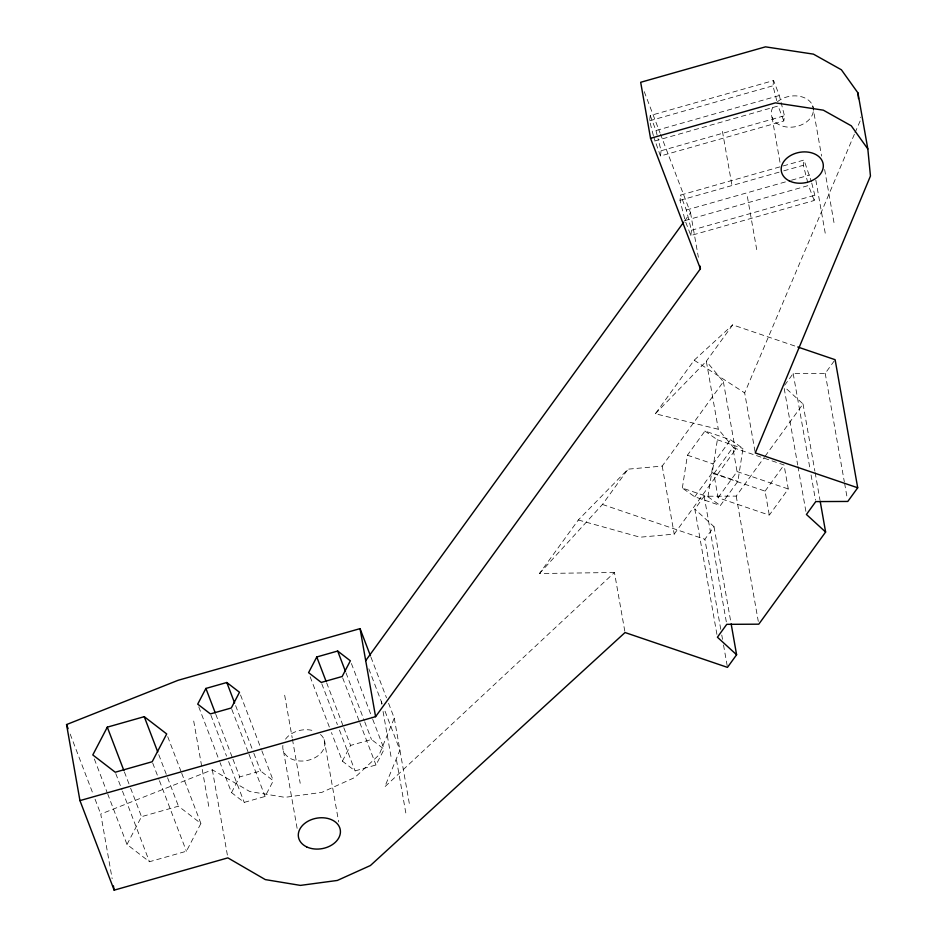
<?xml version="1.0" encoding="UTF-8"?>
<svg xmlns="http://www.w3.org/2000/svg" width="937" height="937" viewBox="0 0 937 937"><rect width="100%" height="100%" fill="white"/><g stroke="black" fill="none" stroke-linecap="round" stroke-linejoin="round"><path stroke-width="0.7" stroke-dasharray="4.68 3.51" d="M653.37 135.642L649.622 120.803L650.243 115.556L773.611 80.535L779.326 95.515L784.445 115.743L783.824 120.99L660.456 156.01L653.71 136.989M660.456 156.01L661.077 150.763L658.008 138.629M811.758 183.113L814.815 195.247L814.206 200.495L690.838 235.515L685.111 220.535L680.004 200.307L680.613 195.06L803.981 160.04L811.419 181.766M690.838 235.515L691.447 230.268L686.341 210.04L680.613 195.06M776.738 100.61L772.99 85.782L773.611 80.535M807.799 182.809L803.372 165.275L803.981 160.04M682.335 488.072L687.43 455.206L704.94 431.055L730.544 439.769L742.971 448.495L737.876 481.36L720.366 505.512L694.762 496.797L682.335 488.072L707.95 496.786L720.366 505.512M707.95 496.786L713.034 463.909L730.544 439.769M694.762 496.797L712.272 472.658L717.355 439.781L704.94 431.055M388.574 703.254L394.266 718.14L379.134 754.824L354.9 777.464L321.801 792.397L284.895 797.34L249.792 791.542L212.336 769.792L100.751 814.077L112.147 878.707M624.803 631.198L614.449 572.495L384.779 786.846L399.912 750.162L384.393 709.543M755.023 451.552L744.681 392.908L854.45 134.085M855.001 132.796L860.576 119.983L860.295 117.137M126.999 844.46L141.499 816.677L178.452 806.183L200.905 823.471L186.404 851.241L149.451 861.735L126.999 844.46L107.825 794.271M231.521 792.608L239.72 776.914L260.615 770.975L273.299 780.755L265.101 796.45L244.206 802.388L231.521 792.608L220.078 762.671M342.38 761.137L350.579 745.43L371.474 739.504L384.17 749.272L375.96 764.979L355.076 770.905L342.38 761.137L331.452 732.558M684.502 221.05L690.522 212.758L660.562 134.342M614.449 572.495L539.478 573.526L578.316 519.988L628.036 469.168L662.213 466.076L723.376 381.734L706.322 361.225L732.687 324.87L796.356 346.526M578.316 519.988L640.041 537.206L674.207 534.113L735.369 449.772L718.316 429.263L655.35 413.756L694.176 360.218L732.687 324.87M539.478 573.526L602.456 504.457L628.036 469.168M713.853 473.712L732.828 447.546L784.035 464.963L788.275 488.985L769.3 515.139L718.093 497.723L713.853 473.712L765.072 491.129L769.3 515.139M716.922 634.408L694.832 509.131L704.167 496.259L736.201 496.106L764.252 457.42M834.293 360.839L825.216 373.371L793.182 373.512L783.847 386.395L797.703 465.01M718.093 497.723L737.056 471.569L732.828 447.546M720.764 629.336L704.882 539.29L714.017 526.688L694.832 509.131M765.084 456.284L803.032 403.952L784.913 387.368M765.072 491.129L784.035 464.963M655.35 413.756L706.322 361.225L718.316 429.263M649.622 120.803L772.99 85.782M650.243 115.556L655.959 130.536L779.326 95.515M654.729 141.03L778.097 106.01L783.824 120.99M661.077 150.763L784.445 115.743M680.004 200.307L782.336 171.248M783.742 170.85L803.372 165.275M686.341 210.04L790.078 180.595M791.484 180.197L809.709 175.02M685.111 220.535L808.479 185.514L814.206 200.495M691.447 230.268L814.815 195.247M717.355 439.781L742.971 448.495M737.056 471.569L788.275 488.985M687.43 455.206L713.034 463.909M712.272 472.658L737.876 481.36M602.456 504.457L704.882 539.29M694.176 360.218L744.681 392.908M644.246 91.65L660.058 133.019M370.958 657.165L386.501 697.831M368.815 668.807L382.319 704.132M351.398 663.525L372.2 717.965M372.727 719.335L384.17 749.272M345.987 672.813L364.188 720.448M364.716 721.806L371.474 739.504M342.673 677.873L359.316 721.42M359.843 722.79L375.96 764.979M326.65 682.827L343.293 726.374M343.82 727.744L350.579 745.43M321.789 683.799L337.39 724.629M339.463 730.075L355.076 770.905M310.135 676.748L329.379 727.112M240.54 694.996L261.341 749.448M261.856 750.806L273.299 780.755M235.644 705.643L253.33 751.919M253.845 753.278L260.615 770.975M231.814 709.344L248.457 752.903M248.984 754.262L265.101 796.45M215.791 714.299L232.435 757.857M232.962 759.216L239.72 776.914M210.919 715.271L226.531 756.112M228.605 761.547L244.206 802.388M198.749 706.861L219.551 761.312M167.735 736.669L181.216 771.936M181.731 773.294L200.905 823.471M158.763 754.648L167.055 776.351M167.571 777.71L178.452 806.183M152.719 763.093L158.939 779.361M159.454 780.72L186.404 851.241M124.398 771.924L130.102 786.846M130.618 788.193L141.499 816.677M115.766 773.575L121.986 789.856M122.501 791.215L149.451 861.735M94.344 759.005L107.31 792.913M70.181 734.081L92.986 793.768M95.059 799.191L100.751 814.077M655.959 130.536L657.669 137.282M824.642 169.538L834.516 225.571M812.695 105.752L821.573 156.069M815.846 180.185L825.251 233.336M825.216 373.371L844.331 481.829M844.588 483.234L847.048 497.242M772.053 117.301L780.17 163.319M803.032 403.952L814.874 471.135M815.131 472.564L819.922 499.726M793.182 373.512L810.072 469.285M811.067 474.977L815.518 500.194M797.961 466.439L805.937 511.661M747.375 196.618L757.248 252.65M722.45 131.379L732.324 187.412M723.376 381.734L735.369 449.772M690.522 212.758L698.37 257.288M736.201 496.106L758.291 621.383M714.017 526.688L730.907 622.461M704.167 496.259L726.503 622.929M721.771 635.063L722.532 639.35M723.516 644.949L727.217 665.961M662.213 466.076L674.207 534.113M394.266 718.14L409.797 806.218M396.48 759.942L406.353 815.975M381.277 701.415L381.792 704.296M383.057 711.476L391.162 757.447M324.155 739.609L338.679 821.936M284.672 695.231L292.192 737.829M292.438 739.246L300.203 783.273M283.513 751.146L297.521 830.615M212.336 769.792L227.621 856.441M193.713 721.057L209.232 809.099M813.281 111.772A21.223 15.472 -10 0 1 785.71 126.858A21.223 15.472 -10 0 1 774.067 105.295M777.405 101.782A21.223 15.472 -10 0 1 800.081 96.394A21.223 15.472 -10 0 1 813.433 109.324M320.477 734.467A21.223 15.472 -10 0 1 309.409 759.954A21.223 15.472 -10 0 1 282.927 745.126M285.527 739.152A21.223 15.472 -10 0 1 314.27 730.989"/><path stroke-width="1.41" d="M107.298 727.159L92.798 754.941L115.239 772.229L152.192 761.734L166.704 733.952L144.251 716.676L107.298 727.159L123.883 770.565M205.906 688.437L197.707 704.144L210.403 713.912L231.298 707.985L239.497 692.279L226.801 682.499L205.906 688.437L215.276 712.94M316.776 656.966L308.578 672.661L321.262 682.441L342.157 676.502L350.356 660.808L337.671 651.028L316.776 656.966L326.135 681.457M365.699 660.644L683.647 222.233M731.153 623.89L736.599 654.764L727.463 667.367L625.038 632.534L370.42 865.519L337.332 880.452L300.426 885.395L265.312 879.597L227.867 857.87L114.162 890.15L79.95 800.608L375.585 716.676L700.407 268.79L699.892 265.909M820.168 501.154L825.614 532.029L758.783 624.183L726.749 624.335L717.414 637.207L736.599 654.764M797.75 346.995L835.125 359.703L857.706 487.779L847.798 501.447L815.764 501.588L806.429 514.472L825.614 532.029M79.95 800.608L66.55 724.57L178.135 680.285L360.054 628.633L370.443 655.806M700.407 268.79L650.547 138.325L775.403 102.871L823.318 110.168L851.276 125.816L867.826 148.948L870.45 176.015L755.269 452.946L857.706 487.779M867.826 148.948L857.941 92.915L841.391 69.783L813.433 54.135L765.494 46.85L640.674 82.292L650.547 138.325M337.671 651.028L345.472 671.442M226.801 682.499L234.601 702.926M144.251 716.676L157.732 751.931M66.55 724.57L68.108 728.646M360.054 628.633L375.585 716.676M113.412 885.852L114.162 890.15M857.941 92.915L858.503 98.608M789.516 181.017A21.223 15.472 -10 0 0 823.166 167.805A21.223 15.472 -10 0 0 794.084 153.867A21.223 15.472 -10 0 0 789.516 181.017M306.633 846.872A21.223 15.472 -10 0 0 340.272 833.672A21.223 15.472 -10 0 0 311.189 819.723A21.223 15.472 -10 0 0 306.633 846.872"/></g></svg>
